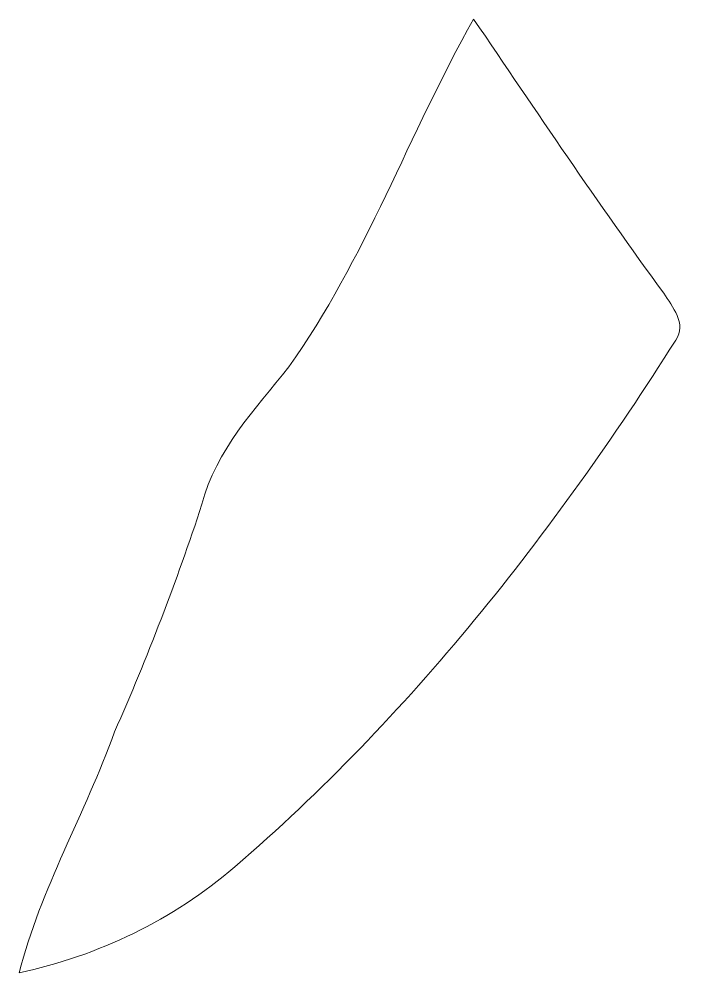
# Model space of a CAD drawing. Header units: centimetres. Extents: x -16 to 16, y -16.3 to 16.2.
# Drawn here: x -9.826 to -6.464, y 9.914 to 14.713 of the extents above; entities that cross this region are included whole.
import ezdxf

# ---------------------------------------------------------------- set-up
doc = ezdxf.new("R2010")
doc.units = ezdxf.units.CM
doc.header["$MEASUREMENT"] = 0
doc.layers.add('Layer 1', color=7, linetype='Continuous')

msp = doc.modelspace()

# ---------------------------------------------------------------- linework, layer by layer
at = {"layer": 'Layer 1', "color": 49, "lineweight": 9}
msp.add_open_spline([(-8.46852, 12.96318), (-8.6382, 12.74869), (-8.83505, 12.54514), (-8.90561, 12.27173), (-8.90561, 12.27173), (-9.03367, 11.88297), (-9.17972, 11.50056), (-9.34552, 11.12627), (-9.34552, 11.12627), (-9.49369, 10.7174), (-9.71735, 10.3364), (-9.82636, 9.91377), (-9.82636, 9.91377), (-9.42666, 10.0002), (-9.0506, 10.18047), (-8.74016, 10.44787), (-8.74016, 10.44787), (-7.86209, 11.20282), (-7.13784, 12.12216), (-6.52013, 13.09759), (-6.52013, 13.09759), (-6.46368, 13.18049), (-6.53635, 13.26551), (-6.5808, 13.3343), (-6.5808, 13.3343), (-6.91171, 13.7855), (-7.22251, 14.25082), (-7.53754, 14.71331), (-7.53754, 14.71331), (-7.8635, 14.13899), (-8.08152, 13.50363), (-8.46852, 12.96318)], degree=3, knots=[0, 0, 0, 0, 0.1111111, 0.1111111, 0.1111111, 0.1111111, 0.2222222, 0.2222222, 0.2222222, 0.2222222, 0.3333333, 0.3333333, 0.3333333, 0.3333333, 0.4444444, 0.4444444, 0.4444444, 0.4444444, 0.5555556, 0.5555556, 0.5555556, 0.5555556, 0.6666667, 0.6666667, 0.6666667, 0.6666667, 0.7777778, 0.7777778, 0.7777778, 0.7777778, 1, 1, 1, 1], dxfattribs=at)

doc.saveas('drawing.dxf')
